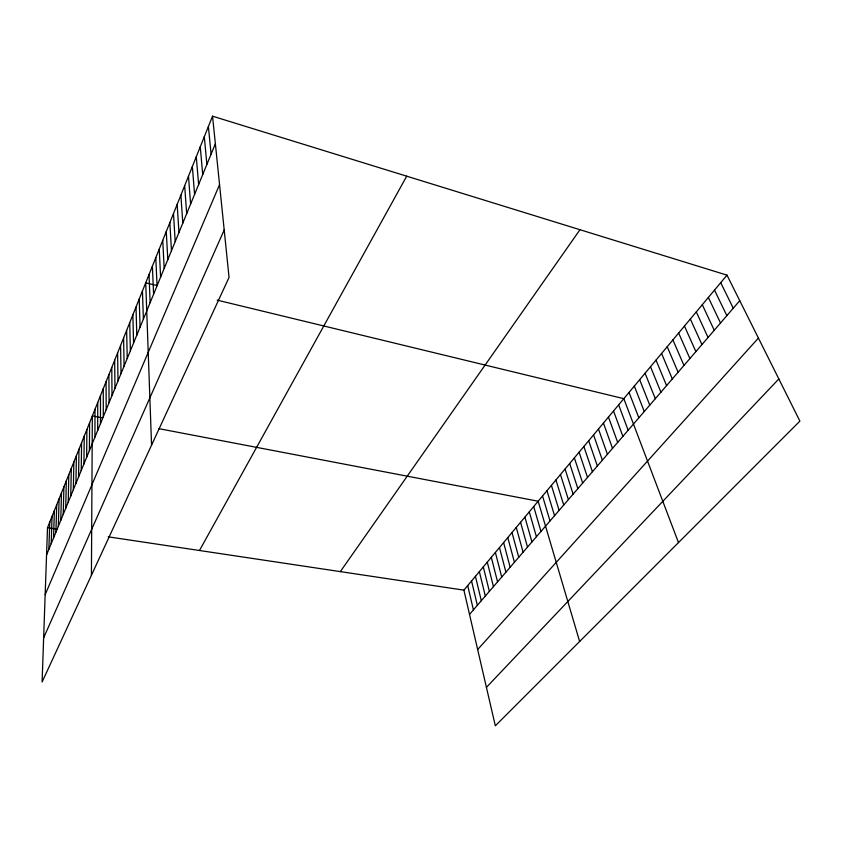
<?xml version="1.0" encoding="UTF-8"?>
<svg xmlns="http://www.w3.org/2000/svg" width="842" height="842" viewBox="0 0 842 842"><rect width="100%" height="100%" fill="white"/><g stroke="black" fill="none" stroke-linecap="round" stroke-linejoin="round"><path stroke-width="1.26" d="M97.683 430.441L97.735 402.476M94.914 437.187L95.02 409.244M91.42 575.275L92.336 415.937L102.556 417.885M89.389 450.638L89.61 422.747M86.642 457.343L86.905 429.483M83.916 463.974L84.232 436.145M81.221 470.531L81.59 442.734M78.569 477.014L78.98 449.239M75.938 483.413L76.401 455.68M73.338 489.749L73.843 462.048M70.76 496.012L71.317 468.352M68.223 502.211L68.823 474.583M65.708 508.326L66.35 480.74M63.224 514.388L63.908 486.834M58.33 526.303L59.098 498.832M60.761 520.377L61.487 492.865M55.919 532.165L56.73 504.726M53.541 537.964L54.393 510.568M51.194 543.7L52.078 516.346M48.857 549.373L49.783 522.061M212.542 116.185L47.51 527.713L42.1 682.009L229.056 277.418L212.542 116.185L726.993 275.145L799.9 421.116L495.328 725.815L463.9 590.137L726.993 275.145M46.552 554.983L215.373 143.75M45.163 594.705L219.552 184.608M43.647 637.826L224.193 229.929M199.501 550.5L406.718 176.178M340.336 571.613L579.97 229.719M469.52 614.407L739.75 300.678M477.656 649.529L758.421 338.063M486.423 687.367L778.839 378.942M47.51 527.713L56.919 529.123M108.208 536.817L463.9 590.137M158.664 428.62L538.164 501.222L579.633 641.478M156.865 285.512L145.719 282.817L151.56 445.134M217.162 300.131L623.827 398.676L678.484 542.585M720.71 282.67L733.266 308.204M714.5 290.111L726.856 315.645M708.354 297.458L720.52 323.002M702.281 304.73L714.258 330.274M696.281 311.929L708.059 337.463M690.335 319.034L701.944 344.578M684.462 326.075L695.881 351.609M678.652 333.032L689.893 358.555M672.895 339.915L683.978 365.439M667.211 346.725L678.115 372.238M661.58 353.461L672.326 378.963M656.023 360.123L666.59 385.615M650.508 366.723L660.917 392.193M645.056 373.248L655.318 398.708M639.667 379.7L649.761 405.149M634.331 386.089L644.277 411.527M629.048 392.414L638.846 417.832M618.649 404.865L628.153 430.241M613.523 411.001L622.891 436.356M608.461 417.064L617.681 442.397M603.44 423.073L612.523 448.386M598.473 429.02L607.419 454.312M593.557 434.904L602.367 460.174M588.684 440.734L597.367 465.984M583.864 446.513L592.421 471.731M579.096 452.228L587.516 477.414M574.37 457.88L582.664 483.045M569.687 463.479L577.865 488.623M565.056 469.036L573.107 494.138M560.467 474.53L568.403 499.611M555.92 479.972L563.74 505.021M551.415 485.36L559.12 510.378M546.963 490.697L554.552 515.693M542.543 495.991L550.026 520.945M533.702 506.568L540.964 531.47M529.281 511.862L536.428 536.733M524.903 517.114L531.944 541.943M520.567 522.303L527.502 547.1M516.262 527.45L523.103 552.205M512.01 532.544L518.735 557.267M507.789 537.596L514.42 562.277M503.621 542.595L510.147 567.245M499.474 547.542L505.916 572.16M495.38 552.457L501.716 577.033M491.318 557.32L497.559 581.854M487.297 562.13L493.444 586.632M483.308 566.908L489.36 591.368M479.351 571.644L485.318 596.062M475.435 576.328L481.319 600.714M471.562 580.969L477.351 605.324M467.71 585.579L473.415 609.882M208.395 126.532L211.089 154.17M204.301 136.741L206.879 164.432M200.27 146.803L202.722 174.557M196.281 156.738L198.628 184.535M192.355 166.537L194.586 194.376M188.482 176.199L190.608 204.08M184.651 185.735L186.671 213.657M180.883 195.144L182.798 223.098M177.157 204.427L178.967 232.424M173.484 213.594L175.199 241.612M169.852 222.635L171.473 250.684M166.274 231.571L167.8 259.631M162.738 240.38L164.179 268.461M159.254 249.085L160.59 277.186M155.802 257.673L157.065 285.785M152.402 266.156L153.581 294.279M149.045 274.534L150.129 302.667M142.445 290.985L143.382 319.129M139.214 299.057L140.067 327.201M136.015 307.025L136.793 335.169M132.857 314.908L133.562 343.041M129.731 322.686L130.363 350.819M126.647 330.38L127.216 358.503M123.606 337.968L124.1 366.091M120.595 345.483L121.027 373.585M117.617 352.893L117.985 380.994M114.68 360.229L114.975 388.309M111.776 367.48L112.007 395.54M108.902 374.637L109.081 402.687M106.06 381.721L106.176 409.749M103.25 388.72L103.313 416.727M100.482 395.635L100.482 423.621"/></g></svg>
